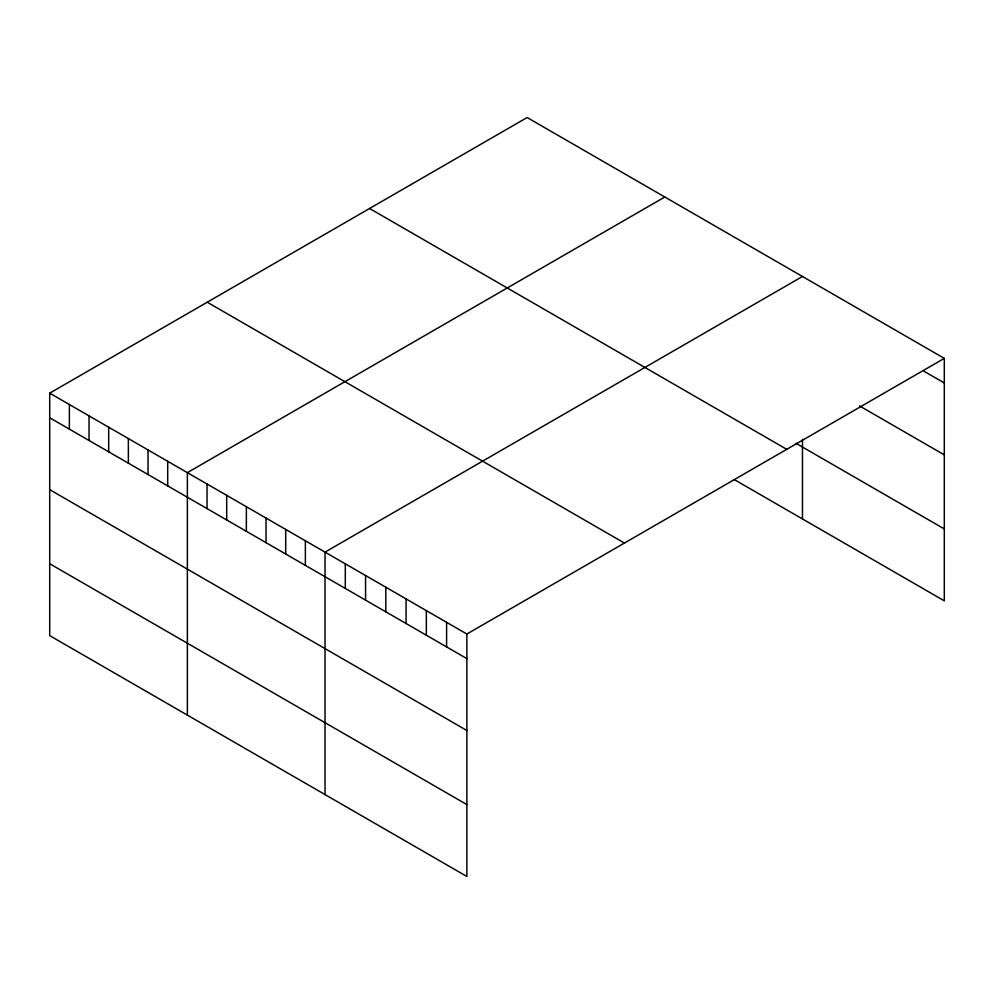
<?xml version="1.0" encoding="UTF-8"?>
<svg xmlns="http://www.w3.org/2000/svg" width="994" height="994" viewBox="0 0 994 994"><rect width="100%" height="100%" fill="white"/><g stroke="black" fill="none" stroke-linecap="round" stroke-linejoin="round"><path stroke-width="1.49" d="M49.7 393.164L466.869 634.023L466.869 876.472L49.7 635.626L49.7 393.164L527.131 117.528L944.3 358.374L944.3 600.836L734.28 479.58M664.8 197.011L187.369 472.647L187.369 715.108M802.469 276.481L325.026 552.13L325.026 794.591M466.869 634.023L944.3 358.374M924.035 371.271L944.3 382.963M859.45 405.875L944.3 454.867M795.908 443.262L944.3 528.932M369.582 208.492L786.751 449.338M207.249 302.213L624.418 543.059M49.7 417.766L466.869 658.612M49.7 489.657L466.869 730.503M49.7 563.735L466.869 804.581M802.469 439.336L802.469 518.943M446.604 622.319L446.604 646.908M426.339 610.627L426.339 635.216M406.074 598.922L406.074 623.511M385.821 587.23L385.821 611.819M365.556 575.526L365.556 600.115M345.291 563.834L345.291 588.423M305.369 540.773L305.369 565.362M285.7 529.417L285.7 554.018M266.032 518.073L266.032 542.662M246.363 506.716L246.363 531.305M226.694 495.36L226.694 519.949M207.025 484.003L207.025 508.593M167.7 461.291L167.7 485.892M148.031 449.947L148.031 474.536M128.363 438.59L128.363 463.179M108.694 427.234L108.694 451.823M89.038 415.877L89.038 440.466M69.369 404.521L69.369 429.11"/></g></svg>
